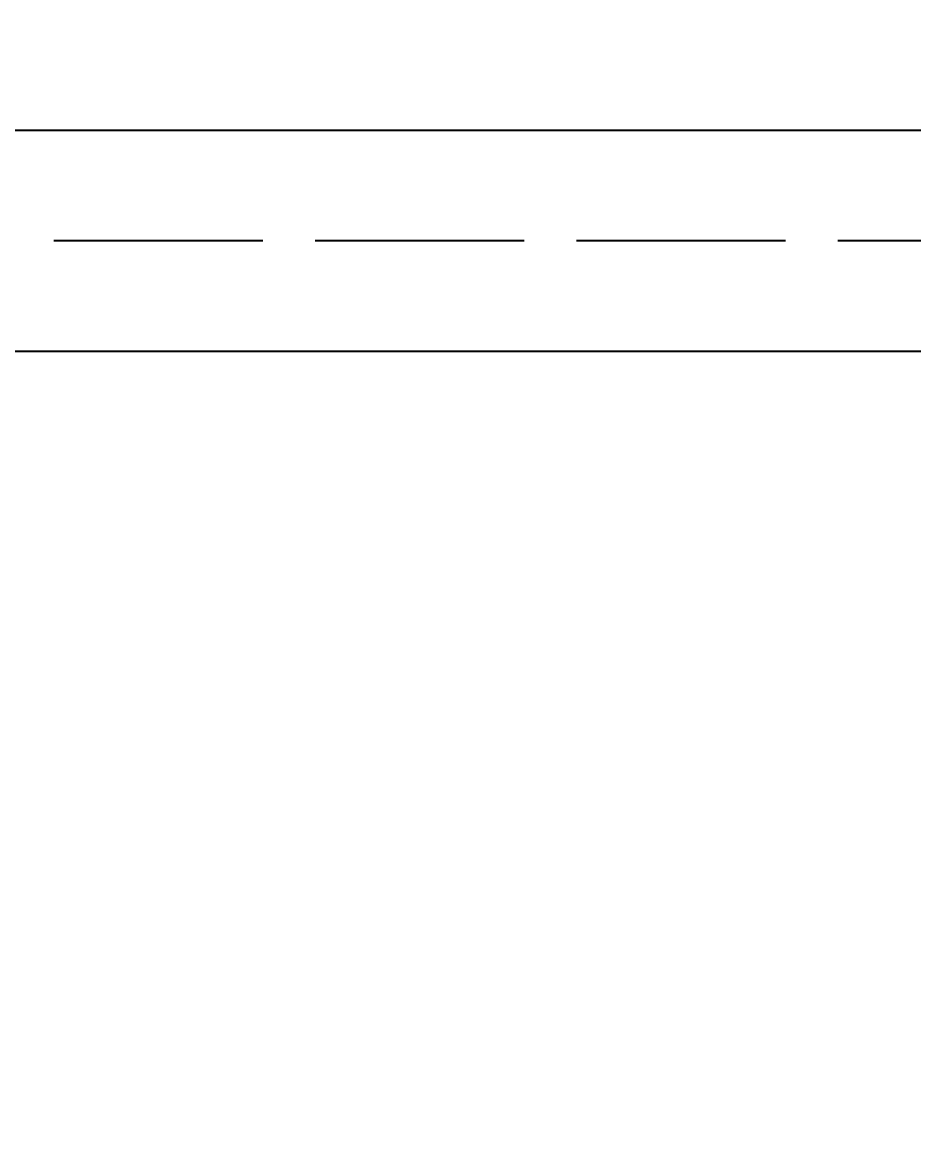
# Model space of a CAD drawing. Header units: millimetres. Extents: x 134 to 1547, y 290 to 1281.
# Drawn here: x 1000.3 to 1051.5, y 975.1 to 1039.5 of the extents above; entities that cross this region are included whole.
import ezdxf

# ---------------------------------------------------------------- set-up
doc = ezdxf.new("R2010")
doc.units = ezdxf.units.MM
doc.linetypes.add('ACAD_ISO02W100', pattern=[15, 12, -3])
doc.layers.add('1', color=7, linetype='Continuous')
doc.layers.add('CONT', color=7, linetype='Continuous')
doc.styles.add('DIM', font='txt.shx', dxfattribs={"width": 0.7, "bigfont": 'chineset.shx'})
doc.dimstyles.new('mm+in', dxfattribs={"dimscale": 3, "dimtxt": 4, "dimasz": 2.5, "dimexe": 1.25, "dimexo": 0.625, "dimgap": 2, "dimtad": 1, "dimdec": 1, "dimtxsty": 'DIM', "dimcen": 0, "dimclrd": 1, "dimclre": 1, "dimclrt": 3, "dimadec": 0, "dimazin": 0, "dimtfac": 1, "dimtdec": 1, "dimtofl": 0, "dimtmove": 0, "dimatfit": 3, "dimfxl": 1, "dimlwd": -1, "dimarcsym": 0})

# ---------------------------------------------------------------- blocks, each defined once
blk = doc.blocks.new('*D27')
at = {"color": 1, "lineweight": -2}
for p, q in [((458.467, 819.569), (458.467, 1087.531)), ((1207.767, 819.569), (1207.767, 1087.531))]:
    blk.add_line(p, q, dxfattribs=at)
at = {"color": 1}
blk.add_line((467.217, 1083.156), (1199.017, 1083.156), dxfattribs=at)
for points in [[(467.217, 1084.615), (467.217, 1081.698), (458.467, 1083.156)], [(1199.017, 1081.698), (1199.017, 1084.615), (1207.767, 1083.156)]]:
    blk.add_solid(points, dxfattribs=at)
at = {"layer": 'Defpoints', "color": 0}
for p in [(1207.767, 1083.156), (458.467, 817.381), (1207.767, 817.381)]:
    blk.add_point(p, dxfattribs=at)
at = {"color": 3, "insert": (824.276, 1097.156), "char_height": 14, "attachment_point": 5, "style": 'DIM'}
blk.add_mtext('749.3mm [29 1/2"]', dxfattribs=at)
blk = doc.blocks.new('*D28')
at = {"color": 1, "lineweight": -2}
for p, q in [((452.117, 819.569), (452.117, 1133.93)), ((1214.117, 819.569), (1214.117, 1133.93))]:
    blk.add_line(p, q, dxfattribs=at)
at = {"color": 1}
blk.add_line((460.867, 1129.555), (1205.367, 1129.555), dxfattribs=at)
for points in [[(460.867, 1131.013), (460.867, 1128.096), (452.117, 1129.555)], [(1205.367, 1128.096), (1205.367, 1131.013), (1214.117, 1129.555)]]:
    blk.add_solid(points, dxfattribs=at)
at = {"layer": 'Defpoints', "color": 0}
for p in [(1214.117, 1129.555), (452.117, 817.381), (1214.117, 817.381)]:
    blk.add_point(p, dxfattribs=at)
at = {"color": 3, "insert": (825.75, 1143.555), "char_height": 14, "attachment_point": 5, "style": 'DIM'}
blk.add_mtext('762mm [30"]', dxfattribs=at)
blk = doc.blocks.new('*D29')
at = {"color": 1, "lineweight": -2}
for p, q in [((445.767, 819.569), (445.767, 1198.34)), ((1220.467, 819.569), (1220.467, 1198.34))]:
    blk.add_line(p, q, dxfattribs=at)
at = {"color": 1}
blk.add_line((454.517, 1193.965), (1211.717, 1193.965), dxfattribs=at)
for points in [[(454.517, 1195.423), (454.517, 1192.506), (445.767, 1193.965)], [(1211.717, 1192.506), (1211.717, 1195.423), (1220.467, 1193.965)]]:
    blk.add_solid(points, dxfattribs=at)
at = {"layer": 'Defpoints', "color": 0}
for p in [(1220.467, 1193.965), (445.767, 817.381), (1220.467, 817.381)]:
    blk.add_point(p, dxfattribs=at)
at = {"color": 3, "insert": (844.093, 1207.965), "char_height": 14, "attachment_point": 5, "style": 'DIM'}
blk.add_mtext('774.7mm [30 1/2"]', dxfattribs=at)

msp = doc.modelspace()

# ---------------------------------------------------------------- linework, layer by layer
at = {"layer": '1', "lineweight": 25}
msp.add_line((1134.11697, 1033.28132), (532.11697, 1033.28132), dxfattribs=at)
at = {"layer": 'CONT', "color": 2, "linetype": 'ACAD_ISO02W100'}
msp.add_line((1134.11697, 1026.93132), (532.11697, 1026.93132), dxfattribs=at)
at = {"layer": 'CONT', "color": 3}
msp.add_line((1134.11697, 1020.58132), (532.11697, 1020.58132), dxfattribs=at)

# ---------------------------------------------------------------- dimensions: what is measured, and where the dimension line sits
for base, p1, p2, picture, middle in [((1220.46697, 1193.96451), (445.76697, 817.38132), (1220.46697, 817.38132), '*D29', (844.09288, 1193.96451)), ((1214.11697, 1129.5547), (452.11697, 817.38132), (1214.11697, 817.38132), '*D28', (825.74976, 1129.5547)), ((1207.76697, 1083.15623), (458.46697, 817.38132), (1207.76697, 817.38132), '*D27', (824.27561, 1083.15623))]:
    dim = msp.add_linear_dim(base=base, p1=p1, p2=p2, dimstyle='mm+in', override={"dimscale": 3.5, "dimdsep": 46, "dimpost": 'mm'})
    dim.commit()
    dim.dimension.update_dxf_attribs({"geometry": picture, "text_midpoint": middle, "dimtype": 160})

doc.saveas('drawing.dxf')
